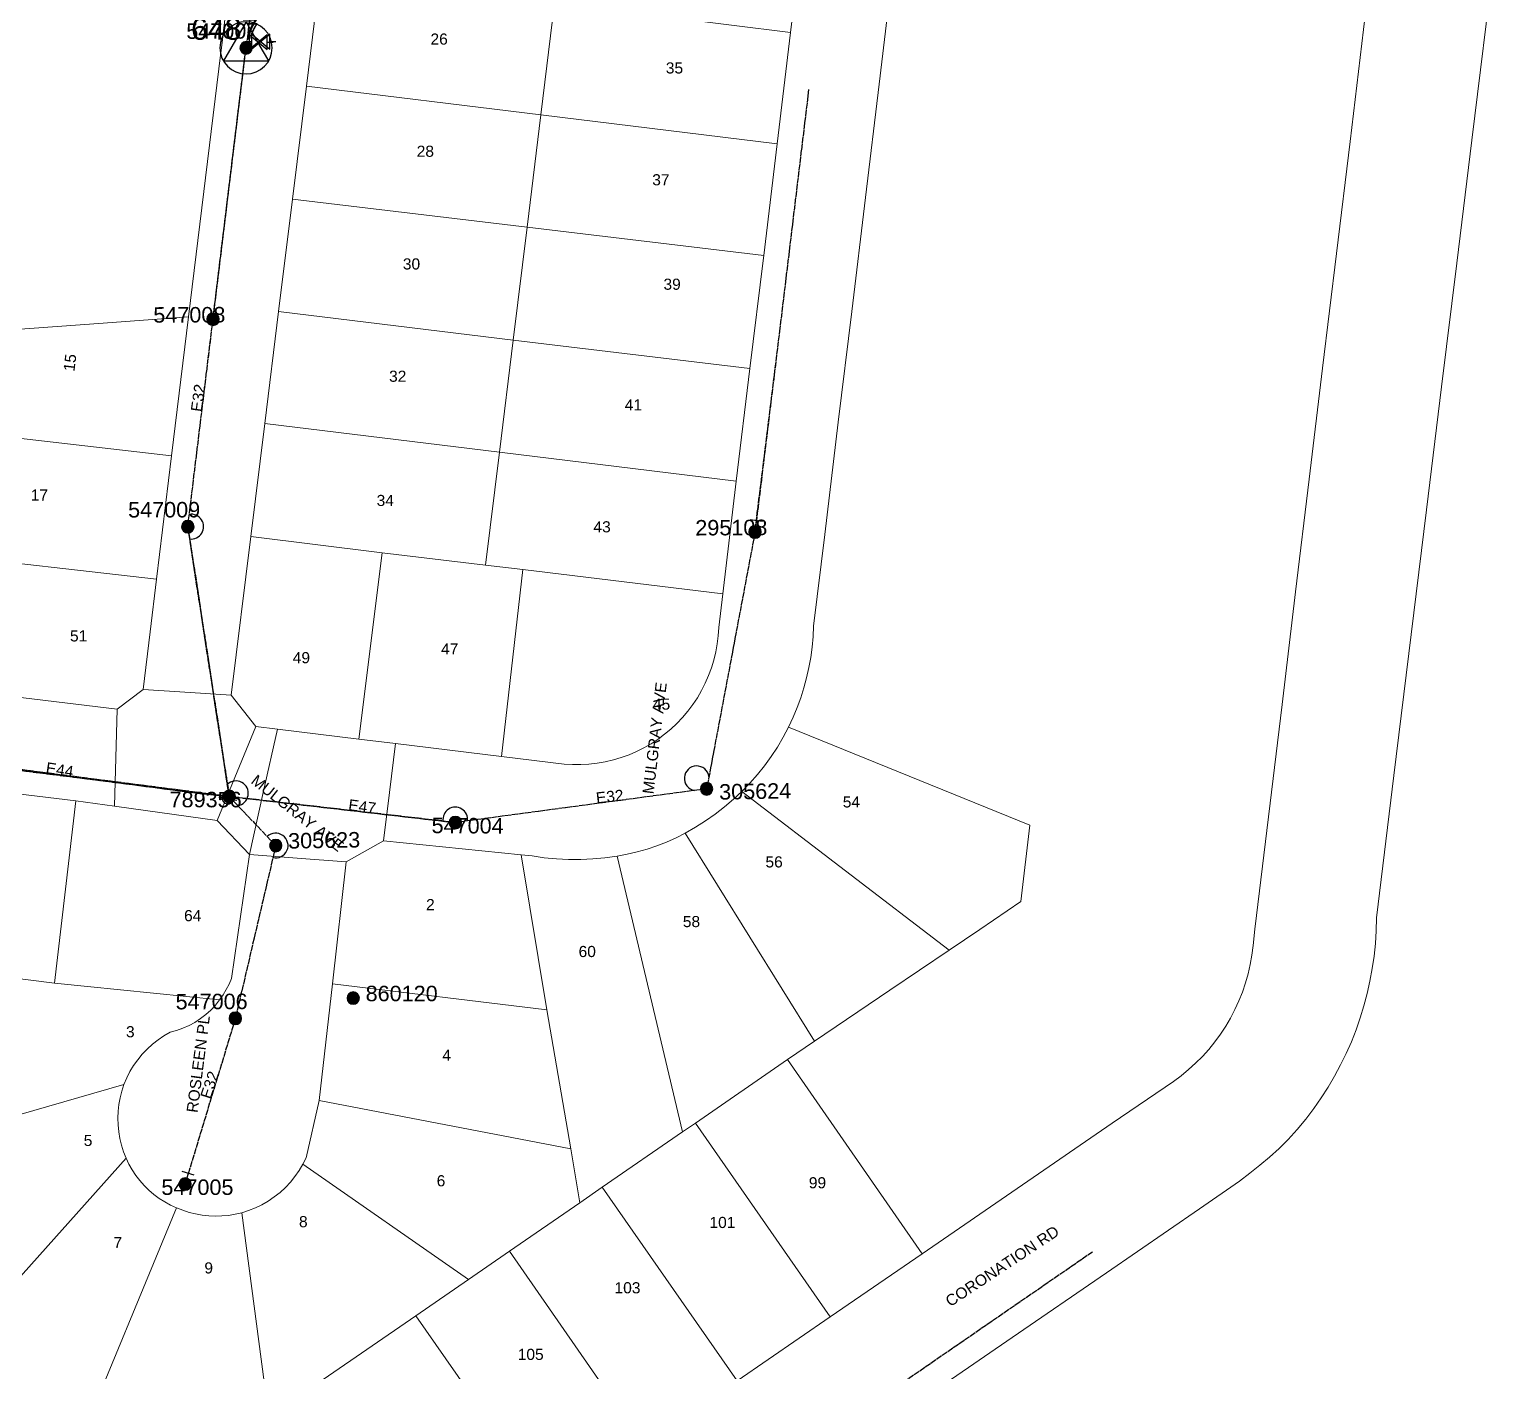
# Model space of a CAD drawing. Header units: metres. Extents: x 311460 to 313373, y 6261260 to 6263889.
# Drawn here: x 313100.3 to 313337.2, y 6262731.9 to 6262948.9 of the extents above; entities that cross this region are included whole.
import ezdxf
from ezdxf.enums import TextEntityAlignment as Align

# ---------------------------------------------------------------- set-up
doc = ezdxf.new("R2010")
doc.units = ezdxf.units.M
doc.linetypes.add('Cable Exist OH', pattern=[1, 1, 0])
doc.layers.get('0').update_dxf_attribs({"color": 6})
doc.layers.add('Cadastre Land Parcels_SP_EXT', color=9, linetype='Continuous', lineweight=5)
doc.layers.add('Cadastre Roads_SP_EXT', color=9, linetype='Continuous', lineweight=5)
for name, color, linetype in [('Equip_LV_EXT', 7, 'Continuous'), ('Equip_SP_LV_EXT', 7, 'Continuous'), ('Mains_HV_EXT', 7, 'Continuous'), ('Mains_LV_EXT', 7, 'Continuous'), ('Mains_SL_EXT', 7, 'Continuous'), ('Sub_SP_TR_HV_LV_EXT', 7, 'Continuous'), ('SupportsOH_SP_TR_HV_LV_SL_EXT', 7, 'Continuous')]:
    doc.layers.add(name, color=color, linetype=linetype)
doc.layers.get('0').freeze()
doc.styles.add('POLE_LABEL', font='arial.ttf')
doc.styles.get("Standard").update_dxf_attribs({"font": 'arial.ttf'})

# ---------------------------------------------------------------- blocks, each defined once
blk = doc.blocks.new('SUB_POLE_EXT')
blk.add_wipeout([(0, 4.22), (0.42, 4.2), (0.83, 4.14), (1.21, 4.05), (1.62, 3.9), (1.99, 3.72), (2.35, 3.51), (2.68, 3.26), (2.99, 2.99), (3.28, 2.66), (3.52, 2.34), (3.76, 1.92), (3.9, 1.62), (4.04, 1.23), (4.18, 0.63), (4.22, 0), (4.18, -0.61), (4.06, -1.15), (3.9, -1.62), (3.58, -2.24), (3.22, -2.73), (2.97, -3.01), (2.68, -3.26), (2.36, -3.5), (2, -3.72), (1.64, -3.89), (1.25, -4.03), (0.82, -4.14), (0.42, -4.2), (0, -4.22), (-0.41, -4.2), (-0.8, -4.15), (-1.21, -4.05), (-1.62, -3.9), (-1.99, -3.73), (-2.35, -3.51), (-2.68, -3.26), (-2.96, -3.02), (-3.23, -2.72), (-3.51, -2.35), (-3.71, -2.01), (-3.91, -1.6), (-4.05, -1.21), (-4.16, -0.76), (-4.22, -0.14), (-4.21, 0.39), (-4.14, 0.83), (-4.03, 1.27), (-3.9, 1.63), (-3.71, 2.02), (-3.5, 2.37), (-3.28, 2.67), (-2.99, 2.99), (-2.68, 3.27), (-2.33, 3.52), (-1.98, 3.73), (-1.63, 3.9), (-1.2, 4.05), (-0.78, 4.15), (-0.4, 4.21)])
blk.add_line((2.16, 0.48), (2.16, 0.48, 0))
blk.add_lwpolyline([(-4.22, 0, 1), (4.22, 0, 1)], format="xyb", close=True)
blk.add_lwpolyline([(2.14, 0.52), (0, 4.22), (-3.66, -2.11), (3.66, -2.11)], close=True)
for tag, height, flags, p in [('ASSET_NUM', 3.5, 8, (2, 2)), ('STREET_CODE', 0.2, 9, (1.5, 0)), ('CONSTRUCTED_VOLTAGE', 0.2, 9, (1.5, -0.2)), ('OPERATING_VOLTAGE', 0.2, 9, (1.5, -0.6)), ('OPERATED_BY', 0.2, 9, (1.5, -0.8)), ('ORIENTATION', 0.2, 9, (1.5, -1.2)), ('OWNED_BY', 0.2, 9, (1.5, -1.4)), ('SECONDARY_VOLTAGE', 0.2, 9, (1.5, -1.6)), ('STATE', 0.2, 9, (1.5, -1.8)), ('SUBSTATION_TYPE', 0.2, 9, (1.5, -2)), ('NO_PHASES', 0.2, 9, (1.5, -0.4)), ('MAINTAINED_BY', 0.2, 9, (1.5, -1)), ('USAGE', 0.2, 9, (1.5, -2.2)), ('LEGEND', 0.2, 9, (1.5, -2.4)), ('STREETNAME', 0.2, 9, (1.5, -2.8)), ('SUBURB', 0.2, 9, (1.5, -3)), ('Z', 0.2, 1, (1.5, -3.4)), ('LOCATION', 0.2, 9, (1.5, -2.6)), ('NOTES', 0.2, 9, (1.5, -3.2))]:
    blk.add_attdef(tag, text='', height=height, dxfattribs=dict(flags=flags)).set_placement(p, align=Align.MIDDLE_LEFT)
blk = doc.blocks.new('LV_OH_LINKS_OPEN_EXT')
for p, q in [((-0.17, 4.97), (-0.17, 5.46)), ((0.17, 4.97), (0.17, 5.46)), ((-0.17, 3), (-0.17, 2.5)), ((0.17, 3), (0.17, 2.5))]:
    blk.add_line(p, q)
blk.add_lwpolyline([(0, 2.99, 1), (0, 4.98, 1)], format="xyb", close=True)
at = {"flags": 9}
for tag, p in [('ACTUAL_STATUS', (0, 0)), ('CONSTRUCTED_VOLTAGE', (0, -0.2)), ('OPERATING_VOLTAGE', (0, -0.6)), ('ORIENTATION', (0, -0.8)), ('OWNED_BY', (0, -1)), ('STATE', (0, -1.2)), ('SWITCH_TYPE', (0, -1.4)), ('NO_PHASES', (0, -0.4)), ('USAGE', (0, -1.6)), ('LEGEND', (0, -1.8)), ('NOTES', (0, -2))]:
    blk.add_attdef(tag, text='', height=0.2, dxfattribs=at).set_placement(p, align=Align.MIDDLE_LEFT)
at = {"flags": 1}
blk.add_attdef('Z', (0, 0), '', height=0.2, dxfattribs=at)
blk = doc.blocks.new('LV_OH_LINKS_DISTFUSE_EXT')
for p, q in [((0, 0), (0.96, 0)), ((3.84, 0), (4.8, 0))]:
    blk.add_line(p, q)
blk.add_lwpolyline([(3.84, -1.2), (3.84, 1.2), (0.96, -1.2), (0.96, 1.2)], close=True)
at = {"flags": 9}
for tag, p in [('ACTUAL_STATUS', (0, 0)), ('CONSTRUCTED_VOLTAGE', (0, -0.2)), ('OPERATING_VOLTAGE', (0, -0.6)), ('ORIENTATION', (0, -0.8)), ('OWNED_BY', (0, -1)), ('STATE', (0, -1.2)), ('SWITCH_TYPE', (0, -1.4)), ('NO_PHASES', (0, -0.4)), ('USAGE', (0, -1.6)), ('NOTES', (0, -1.8))]:
    blk.add_attdef(tag, text='', height=0.2, dxfattribs=at).set_placement(p, align=Align.MIDDLE_LEFT)
at = {"flags": 1}
blk.add_attdef('Z', (0, 0), '', height=0.2, dxfattribs=at)
blk = doc.blocks.new('POLE_EXT')
blk.add_hatch(color=256).paths.add_polyline_path([(-1, 0, 1), (1, 0, 1)])
blk.add_lwpolyline([(-1, 0, 1), (1, 0, 1)], format="xyb", close=True)
for tag, height, flags, p in [('pNumber', 2.5, 8, (-17.84, 2.07)), ('OWNED_BY', 0.2, 9, (1.35, -0.4)), ('SPECIAL_USE', 0.2, 9, (1.35, -0.8)), ('STATE', 0.2, 9, (1.35, -1)), ('cLV', 0.2, 9, (1.35, -1.4)), ('hDepth', 0.2, 9, (1.35, -1.6)), ('hDia', 0.2, 9, (1.35, -1.8)), ('cHV', 0.2, 9, (1.35, -2)), ('PARENT', 0.2, 9, (1.35, -0.6)), ('USAGE', 0.2, 9, (1.35, -1.2)), ('LBRACKET', 0.2, 9, (1.35, -2.2)), ('LExisting', 0.2, 9, (1.35, -2.4)), ('cLinedev', 0.2, 9, (1.35, -3.4)), ('pExisting', 0.2, 9, (1.35, -3.8)), ('pFooting', 0.2, 9, (1.35, -4.4)), ('pNew', 0.2, 9, (1.35, -4.6)), ('LANTNUMBER', 0.2, 9, (1.35, -2.6)), ('LOther', 0.2, 9, (1.35, -2.8)), ('LRemove', 0.2, 9, (1.35, -3)), ('LEGEND', 0.2, 9, (1.35, -3.2)), ('LOCATION', 0.2, 9, (1.35, -3.6)), ('PFNUMBER', 0.2, 9, (1.35, -4)), ('NEWPFNUMBER', 0.2, 9, (1.35, -4.2)), ('pRelocate', 0.2, 9, (1.35, -5)), ('pRemove', 0.2, 9, (1.35, -5.2)), ('pReplace', 0.2, 9, (1.35, -5.4)), ('pStay', 0.2, 9, (1.35, -5.6)), ('pType', 0.2, 9, (1.35, -5.8)), ('cspan', 0.2, 9, (1.35, -6)), ('STREETNAME', 0.2, 9, (1.35, -6.2)), ('SUBURB', 0.2, 9, (1.35, -6.4)), ('OPERATED_BY', 0.2, 9, (1.36, -7.01)), ('NOTES', 0.2, 9, (1.35, -6.6)), ('MAINTAINED_BY', 0.2, 9, (1.36, -6.81))]:
    blk.add_attdef(tag, text='', height=height, dxfattribs=dict(flags=flags)).set_placement(p, align=Align.MIDDLE_LEFT)
at = {"style": 'POLE_LABEL'}
for tag, height, flags, p in [('ASSET_NUM', 2.5, 8, (2, 2)), ('STRUCTURE_PLANT_NUMBER', 0.2, 9, (1.35, 0.03)), ('STREET_CODE', 0.2, 9, (1.35, -0.2))]:
    blk.add_attdef(tag, text='', height=height, dxfattribs=dict(at, flags=flags)).set_placement(p, align=Align.MIDDLE_LEFT)
at = {"flags": 1}
blk.add_attdef('Z', (1.35, -7.33), '', height=0.2, dxfattribs=at)
blk = doc.blocks.new('End Shackle_EXT')
at = {"flags": 9}
blk.add_attdef('NOTES', text='', height=0.2, dxfattribs=at).set_placement((0, -1.6), align=Align.MIDDLE_LEFT)
blk.add_wipeout([(0, 0.25), (1.81, 0.25), (1.82, -0.25), (0, -0.25)])
blk.add_line((1.81, -1), (1.81, 1))
at = {"flags": 1}
blk.add_attdef('Z', (0, 0), '', height=0.2, dxfattribs=at)
at = {"flags": 9}
for tag, p in [('CONNECTOR_TYPE', (0, 0)), ('CONSTRUCTED_VOLTAGE', (0, -0.2)), ('OPERATING_VOLTAGE', (0, -0.6)), ('ORIENTATION', (0, -0.8)), ('OWNED_BY', (0, -1)), ('STATE', (0, -1.2)), ('NO_PHASES', (0, -0.4)), ('USAGE', (0, -1.4))]:
    blk.add_attdef(tag, text='', height=0.2, dxfattribs=at).set_placement(p, align=Align.MIDDLE_LEFT)

msp = doc.modelspace()

# ---------------------------------------------------------------- linework, layer by layer
at = {"layer": 'Cadastre Land Parcels_SP_EXT', "linetype": 'Continuous'}
for points in [[(313225.61, 6262966.72), (313187.44, 6262971.36), (313185.21, 6262953.15), (313223.39, 6262948.44), (313225.61, 6262966.72)], [(313185.21, 6262953.15), (313147.34, 6262957.85), (313145.11, 6262939.72), (313183.01, 6262935.11), (313185.21, 6262953.15)], [(313223.39, 6262948.44), (313185.21, 6262953.15), (313183.01, 6262935.11), (313221.23, 6262930.44), (313223.39, 6262948.44)], [(313183.01, 6262935.11), (313145.11, 6262939.72), (313142.86, 6262921.48), (313180.78, 6262916.95), (313183.01, 6262935.11)], [(313221.23, 6262930.44), (313183.01, 6262935.11), (313180.78, 6262916.95), (313219.04, 6262912.35), (313221.23, 6262930.44)], [(313180.78, 6262916.95), (313142.86, 6262921.48), (313140.62, 6262903.29), (313178.55, 6262898.7), (313180.78, 6262916.95)], [(313219.04, 6262912.35), (313180.78, 6262916.95), (313178.55, 6262898.7), (313216.81, 6262894.09), (313218.99, 6262911.99), (313219.04, 6262912.35)], [(313178.55, 6262898.7), (313140.62, 6262903.29), (313138.39, 6262885.21), (313176.33, 6262880.57), (313178.55, 6262898.7)], [(313123.3, 6262879.98), (313126.05, 6262902.46), (313112.24, 6262901.42), (313089.11, 6262899.77), (313087.3, 6262884.12), (313123.3, 6262879.98)], [(313216.81, 6262894.09), (313178.55, 6262898.7), (313176.33, 6262880.57), (313214.6, 6262875.88), (313216.81, 6262894.09)], [(313176.33, 6262880.57), (313138.39, 6262885.21), (313136.13, 6262866.92), (313157.38, 6262864.3), (313174.08, 6262862.3), (313176.33, 6262880.57)], [(313123.3, 6262879.98), (313087.3, 6262884.12), (313086.28, 6262875.39), (313084.9, 6262864.15), (313120.9, 6262860.01), (313123.3, 6262879.98)], [(313214.6, 6262875.88), (313176.33, 6262880.57), (313174.08, 6262862.3), (313180.12, 6262861.6), (313212.41, 6262857.64), (313214.6, 6262875.88)], [(313157.38, 6262864.3), (313136.13, 6262866.92), (313132.97, 6262841.28), (313136.94, 6262836.2), (313140.41, 6262835.78), (313153.57, 6262834.17), (313157.38, 6262864.3)], [(313120.9, 6262860.01), (313084.9, 6262864.15), (313082.41, 6262842.9), (313114.5, 6262839.01), (313118.73, 6262842.18), (313119.87, 6262851.5), (313120.9, 6262860.01)], [(313176.63, 6262831.36), (313180.12, 6262861.6), (313174.08, 6262862.3), (313157.38, 6262864.3), (313153.57, 6262834.17), (313159.52, 6262833.45), (313176.63, 6262831.36)], [(313212.41, 6262857.64), (313180.12, 6262861.6), (313176.63, 6262831.36), (313186.79, 6262830.14), (313188.13, 6262830.06), (313189.46, 6262830.05), (313190.79, 6262830.13), (313192.12, 6262830.28), (313193.43, 6262830.51), (313194.73, 6262830.81), (313196, 6262831.19), (313197.26, 6262831.65), (313198.48, 6262832.17), (313199.68, 6262832.76), (313200.83, 6262833.43), (313201.95, 6262834.16), (313203.02, 6262834.95), (313204.04, 6262835.8), (313205.01, 6262836.71), (313205.93, 6262837.68), (313206.79, 6262838.7), (313207.59, 6262839.76), (313208.33, 6262840.87), (313208.99, 6262842.03), (313209.6, 6262843.21), (313210.13, 6262844.44), (313210.59, 6262845.69), (313210.98, 6262846.96), (313211.29, 6262848.26), (313211.52, 6262849.57), (313211.68, 6262850.89), (313211.77, 6262852.22), (313212.41, 6262857.64)], [(313262.05, 6262820.23), (313223.06, 6262836.12), (313222.18, 6262834.46), (313221.25, 6262832.88), (313220.24, 6262831.35), (313219.17, 6262829.86), (313218.02, 6262828.43), (313216.81, 6262827.05), (313215.52, 6262825.72), (313249.03, 6262800.05), (313253.97, 6262803.38), (313260.59, 6262807.92), (313262.05, 6262820.23)], [(313107.82, 6262824.18), (313082.76, 6262827.19), (313081.83, 6262797.55), (313104.36, 6262794.69), (313107.82, 6262824.18)], [(313249.03, 6262800.05), (313215.52, 6262825.72), (313214.13, 6262824.44), (313212.68, 6262823.2), (313211.17, 6262822.04), (313209.61, 6262820.94), (313208.01, 6262819.91), (313206.36, 6262818.98), (313227.23, 6262785.33), (313239.45, 6262793.57), (313249.03, 6262800.05)], [(313135.91, 6262815.52), (313130.7, 6262821.02), (313114.06, 6262823.32), (313107.82, 6262824.18), (313104.36, 6262794.69), (313131.08, 6262792.02), (313131.64, 6262792.83), (313132.15, 6262793.68), (313132.61, 6262794.55), (313133, 6262795.46), (313135.91, 6262815.52)], [(313222.89, 6262782.35), (313227.23, 6262785.33), (313206.36, 6262818.98), (313204.86, 6262818.21), (313203.34, 6262817.53), (313201.78, 6262816.93), (313200.2, 6262816.39), (313198.59, 6262815.94), (313196.97, 6262815.55), (313195.33, 6262815.25), (313205.93, 6262770.66), (313208.01, 6262772.09), (313222.89, 6262782.35)], [(313179.81, 6262815.48), (313157.57, 6262817.75), (313151.54, 6262814.33), (313149.32, 6262794.59), (313183.99, 6262790.38), (313179.81, 6262815.48)], [(313195.33, 6262815.25), (313193.38, 6262814.98), (313191.42, 6262814.8), (313189.45, 6262814.72), (313187.49, 6262814.72), (313185.52, 6262814.82), (313183.57, 6262815), (313181.62, 6262815.3), (313179.81, 6262815.48), (313183.99, 6262790.38), (313187.83, 6262767.93), (313189.3, 6262759.19), (313192.94, 6262761.71), (313205.93, 6262770.66), (313195.33, 6262815.25)], [(313183.99, 6262790.38), (313149.32, 6262794.59), (313147.19, 6262775.73), (313187.83, 6262767.93), (313183.99, 6262790.38)], [(313244.68, 6262750.97), (313222.89, 6262782.35), (313208.01, 6262772.09), (313229.77, 6262740.74), (313244.68, 6262750.97)], [(313115.97, 6262766.43), (313115.55, 6262767.45), (313115.22, 6262768.51), (313114.96, 6262769.59), (313114.78, 6262770.68), (313114.67, 6262771.79), (313114.64, 6262772.89), (313114.68, 6262774), (313114.81, 6262775.1), (313115.01, 6262776.19), (313115.28, 6262777.27), (313115.62, 6262778.31), (313086.46, 6262769.93), (313082.78, 6262754.37), (313086.24, 6262733.14), (313115.97, 6262766.43)], [(313177.96, 6262751.39), (313189.3, 6262759.19), (313187.83, 6262767.93), (313147.19, 6262775.73), (313145.06, 6262766.49), (313144.55, 6262765.46), (313171.32, 6262746.8), (313177.96, 6262751.39)], [(313214.72, 6262730.42), (313229.77, 6262740.74), (313208.01, 6262772.09), (313205.93, 6262770.66), (313192.94, 6262761.71), (313214.72, 6262730.42)], [(313124.1, 6262758.37), (313123.14, 6262758.82), (313122.2, 6262759.33), (313121.3, 6262759.9), (313120.44, 6262760.53), (313119.63, 6262761.23), (313118.87, 6262761.98), (313118.16, 6262762.78), (313117.52, 6262763.63), (313116.93, 6262764.52), (313116.41, 6262765.45), (313115.97, 6262766.43), (313086.24, 6262733.14), (313088.9, 6262716.88), (313105.37, 6262718.38), (313107.66, 6262718.63), (313124.1, 6262758.37)], [(313171.32, 6262746.8), (313144.55, 6262765.46), (313144.54, 6262765.43), (313143.94, 6262764.42), (313143.26, 6262763.45), (313142.52, 6262762.53), (313141.71, 6262761.67), (313140.84, 6262760.88), (313139.91, 6262760.14), (313138.94, 6262759.48), (313137.92, 6262758.89), (313136.86, 6262758.37), (313135.76, 6262757.94), (313134.66, 6262757.6), (313139.04, 6262724.56), (313147.84, 6262730.64), (313162.79, 6262740.93), (313171.32, 6262746.8)], [(313199.68, 6262720.09), (313214.72, 6262730.42), (313192.94, 6262761.71), (313189.3, 6262759.19), (313177.96, 6262751.39), (313199.68, 6262720.09)], [(313134.66, 6262757.6), (313133.59, 6262757.34), (313132.53, 6262757.17), (313131.46, 6262757.07), (313130.38, 6262757.04), (313129.31, 6262757.08), (313128.24, 6262757.2), (313127.18, 6262757.39), (313126.14, 6262757.65), (313125.12, 6262757.98), (313124.1, 6262758.37), (313107.66, 6262718.63), (313124.13, 6262720.16), (313135.62, 6262721.27), (313139.04, 6262724.56), (313134.66, 6262757.6)], [(313199.68, 6262720.09), (313177.96, 6262751.39), (313171.32, 6262746.8), (313162.79, 6262740.93), (313184.58, 6262709.72), (313199.68, 6262720.09)], [(313184.58, 6262709.72), (313162.79, 6262740.93), (313147.84, 6262730.64), (313169.58, 6262699.43), (313184.58, 6262709.72)]]:
    msp.add_lwpolyline(points, close=True, dxfattribs=at)
msp.add_lwpolyline([(313086.46, 6262769.93), (313115.62, 6262778.31), (313116.07, 6262779.38), (313116.59, 6262780.41), (313117.18, 6262781.39), (313117.84, 6262782.33), (313118.58, 6262783.22), (313119.37, 6262784.06), (313120.21, 6262784.84), (313121.12, 6262785.55), (313122.07, 6262786.19), (313123.07, 6262786.77), (313124.12, 6262787.05), (313125.14, 6262787.41), (313126.13, 6262787.85), (313127.09, 6262788.37), (313127.99, 6262788.97), (313128.85, 6262789.64), (313129.65, 6262790.37), (313130.39, 6262791.17), (313131.08, 6262792.02), (313104.36, 6262794.69), (313104.36, 6262794.69), (313081.83, 6262797.55)], dxfattribs=at)
at = {"layer": 'Cadastre Roads_SP_EXT', "linetype": 'Continuous'}
for points in [[(313225.61, 6262966.72), (313223.39, 6262948.44), (313221.23, 6262930.44), (313219.04, 6262912.35), (313218.99, 6262911.99), (313216.81, 6262894.09), (313214.6, 6262875.88), (313212.41, 6262857.64), (313211.77, 6262852.22), (313211.68, 6262850.89), (313211.52, 6262849.57), (313211.29, 6262848.26), (313210.98, 6262846.96), (313210.59, 6262845.69), (313210.13, 6262844.44), (313209.6, 6262843.21), (313208.99, 6262842.03), (313208.33, 6262840.87), (313207.59, 6262839.76), (313206.79, 6262838.7), (313205.93, 6262837.68), (313205.01, 6262836.71), (313204.04, 6262835.8), (313203.02, 6262834.95), (313201.95, 6262834.16), (313200.83, 6262833.43), (313199.68, 6262832.76), (313198.48, 6262832.17), (313197.26, 6262831.65), (313196, 6262831.19), (313194.73, 6262830.81), (313193.43, 6262830.51), (313192.12, 6262830.28), (313190.79, 6262830.13), (313189.46, 6262830.05), (313188.13, 6262830.06), (313186.79, 6262830.14), (313176.63, 6262831.36), (313159.52, 6262833.45), (313158.54, 6262825.56), (313157.57, 6262817.75), (313179.81, 6262815.48), (313181.62, 6262815.3), (313183.57, 6262815), (313185.52, 6262814.82), (313187.49, 6262814.72), (313189.45, 6262814.72), (313191.42, 6262814.8), (313193.38, 6262814.98), (313195.33, 6262815.25), (313196.97, 6262815.55), (313198.59, 6262815.94), (313200.2, 6262816.39), (313201.78, 6262816.93), (313203.34, 6262817.53), (313204.86, 6262818.21), (313206.36, 6262818.98), (313208.01, 6262819.91), (313209.61, 6262820.94), (313211.17, 6262822.04), (313212.68, 6262823.2), (313214.13, 6262824.44), (313215.52, 6262825.72), (313216.81, 6262827.05), (313218.02, 6262828.43), (313219.17, 6262829.86), (313220.24, 6262831.35), (313221.25, 6262832.88), (313222.18, 6262834.46), (313223.06, 6262836.12), (313223.8, 6262837.71), (313224.45, 6262839.26), (313225.03, 6262840.85), (313225.54, 6262842.46), (313225.98, 6262844.09), (313226.35, 6262845.73), (313226.64, 6262847.39), (313226.87, 6262849.06), (313227.02, 6262850.74), (313227.1, 6262852.41), (313228.9, 6262867.25), (313231.09, 6262885.4), (313233.26, 6262903.33), (313235.48, 6262921.75), (313237.7, 6262940.09), (313239.87, 6262958.15)], [(313318.21, 6262967.11), (313316.01, 6262948.91), (313313.82, 6262930.78), (313311.63, 6262912.7), (313309.39, 6262894.15), (313307.22, 6262876.19), (313305.02, 6262857.98), (313302.85, 6262839.75), (313300.65, 6262821.61), (313298.45, 6262803.43), (313298.16, 6262800.79), (313297.97, 6262799.26), (313297.7, 6262797.74), (313297.35, 6262796.23), (313296.93, 6262794.75), (313296.43, 6262793.28), (313295.86, 6262791.85), (313295.22, 6262790.44), (313294.51, 6262789.07), (313293.72, 6262787.74), (313292.88, 6262786.45), (313291.96, 6262785.2), (313290.99, 6262784), (313289.95, 6262782.86), (313288.86, 6262781.76), (313287.71, 6262780.73), (313286.52, 6262779.75), (313285.26, 6262778.8), (313275.38, 6262772.05), (313260.89, 6262762.08), (313244.68, 6262750.97), (313229.77, 6262740.74), (313214.72, 6262730.42)], [(313234.24, 6262720.29), (313259.21, 6262737.44), (313274.44, 6262747.89), (313289.47, 6262758.21), (313295.98, 6262762.72), (313297.64, 6262763.97), (313299.25, 6262765.26), (313300.82, 6262766.6), (313302.35, 6262768), (313303.83, 6262769.43), (313305.28, 6262771.06), (313306.67, 6262772.74), (313307.98, 6262774.47), (313309.17, 6262776.17), (313310.28, 6262777.91), (313311.33, 6262779.69), (313312.3, 6262781.5), (313313.21, 6262783.36), (313314.04, 6262785.25), (313314.79, 6262787.16), (313315.47, 6262789.09), (313316.07, 6262791.06), (313316.6, 6262793.04), (313317.04, 6262795.04), (313317.41, 6262797.06), (313317.71, 6262799.09), (313317.92, 6262801.13), (313318.05, 6262803.18), (313318.11, 6262805.28), (313320.93, 6262828.26), (313323.72, 6262851.07), (313326.19, 6262871.23), (313328.63, 6262891.14), (313331.08, 6262911.14), (313333.51, 6262931.03), (313337.21, 6262961.25)]]:
    msp.add_lwpolyline(points, dxfattribs=at)
for points in [[(313055.04, 6262846.27), (313038.09, 6262848.35), (313039.17, 6262840.35), (313040.26, 6262832.31), (313055.79, 6262830.37), (313082.76, 6262827.19), (313107.82, 6262824.18), (313114.06, 6262823.32), (313114.28, 6262831.17), (313114.5, 6262839.01), (313082.41, 6262842.9), (313059.85, 6262845.66), (313055.04, 6262846.27)], [(313140.41, 6262835.78), (313136.94, 6262836.2), (313133.93, 6262828.87), (313130.7, 6262821.02), (313135.91, 6262815.52), (313138.13, 6262825.53), (313140.41, 6262835.78)], [(313151.54, 6262814.33), (313145.03, 6262814.82), (313135.91, 6262815.52), (313133, 6262795.46), (313132.61, 6262794.55), (313132.15, 6262793.68), (313131.64, 6262792.83), (313131.08, 6262792.02), (313130.39, 6262791.17), (313129.65, 6262790.37), (313128.85, 6262789.64), (313127.99, 6262788.97), (313127.09, 6262788.37), (313126.13, 6262787.85), (313125.14, 6262787.41), (313124.12, 6262787.05), (313123.07, 6262786.77), (313122.07, 6262786.19), (313121.12, 6262785.55), (313120.21, 6262784.84), (313119.37, 6262784.06), (313118.58, 6262783.22), (313117.84, 6262782.33), (313117.18, 6262781.39), (313116.59, 6262780.41), (313116.07, 6262779.38), (313115.62, 6262778.31), (313115.28, 6262777.27), (313115.01, 6262776.19), (313114.81, 6262775.1), (313114.68, 6262774), (313114.64, 6262772.89), (313114.67, 6262771.79), (313114.78, 6262770.68), (313114.96, 6262769.59), (313115.22, 6262768.51), (313115.55, 6262767.45), (313115.97, 6262766.43), (313116.41, 6262765.45), (313116.93, 6262764.52), (313117.52, 6262763.63), (313118.16, 6262762.78), (313118.87, 6262761.98), (313119.63, 6262761.23), (313120.44, 6262760.53), (313121.3, 6262759.9), (313122.2, 6262759.33), (313123.14, 6262758.82), (313124.1, 6262758.37), (313125.12, 6262757.98), (313126.14, 6262757.65), (313127.18, 6262757.39), (313128.24, 6262757.2), (313129.31, 6262757.08), (313130.38, 6262757.04), (313131.46, 6262757.07), (313132.53, 6262757.17), (313133.59, 6262757.34), (313134.66, 6262757.6), (313135.76, 6262757.94), (313136.86, 6262758.37), (313137.92, 6262758.89), (313138.94, 6262759.48), (313139.91, 6262760.14), (313140.84, 6262760.88), (313141.71, 6262761.67), (313142.52, 6262762.53), (313143.26, 6262763.45), (313143.94, 6262764.42), (313144.54, 6262765.43), (313144.55, 6262765.46), (313145.06, 6262766.49), (313147.19, 6262775.73), (313149.32, 6262794.59), (313151.54, 6262814.33)]]:
    msp.add_lwpolyline(points, close=True, dxfattribs=at)
at = {"layer": 'Mains_HV_EXT', "linetype": 'Cable Exist OH'}
msp.add_lwpolyline([(313213.46, 6262710.82), (313272.17, 6262751.28)], dxfattribs=at)
at = {"layer": 'Mains_LV_EXT', "linetype": 'Cable Exist OH'}
for points in [[(313125.94, 6262868.52), (313130.01, 6262902.05)], [(313125.94, 6262868.52), (313132.64, 6262824.89)], [(313083.24, 6262831.25), (313128.5, 6262825.3)], [(313128.5, 6262825.3), (313132.64, 6262824.89)], [(313209.81, 6262826.13), (313169.18, 6262820.68)], [(313132.64, 6262824.89), (313140.15, 6262816.96)], [(313132.64, 6262824.89), (313169.18, 6262820.68)], [(313140.15, 6262816.96), (313133.62, 6262789.02)]]:
    msp.add_lwpolyline(points, dxfattribs=at)
at = {"layer": 'Mains_LV_EXT', "linetype": 'Continuous'}
for points in [[(313126.24, 6262866.54, 1.148406), (313126.18, 6262870.51)], [(313210.18, 6262828.1, 1.955822), (313207.83, 6262825.87)], [(313134.02, 6262823.43, 1.359999), (313132.34, 6262826.86)], [(313171.16, 6262820.94, 1.133855), (313167.19, 6262820.9)], [(313139.69, 6262815.01, 1.674601), (313138.77, 6262818.41)]]:
    msp.add_lwpolyline(points, format="xyb", dxfattribs=at)
at = {"layer": 'Mains_SL_EXT', "linetype": 'Cable Exist OH'}
for points in [[(313132.64, 6262824.89), (313125.94, 6262868.52), (313130.01, 6262902.05)], [(313132.64, 6262824.89), (313083.24, 6262831.25), (313038.7, 6262836.62)], [(313209.81, 6262826.13), (313169.18, 6262820.68), (313132.64, 6262824.89)], [(313132.64, 6262824.89), (313140.15, 6262816.96)]]:
    msp.add_lwpolyline(points, dxfattribs=at)

# ---------------------------------------------------------------- block references
at = {"layer": 'Equip_SP_LV_EXT', "rotation": 260.9875635844419}
msp.add_blockref('LV_OH_LINKS_OPEN_EXT', (313128.5, 6262825.3), dxfattribs=at)
at = {"layer": 'Sub_SP_TR_HV_LV_EXT'}
ref = msp.add_blockref('SUB_POLE_EXT', (313135.35, 6262945.94), dxfattribs=at)
ref.add_attrib('ASSET_NUM', '6487', dxfattribs={"layer": '0', "height": 3.5}).set_placement((313137.35, 6262946.19), align=Align.BOTTOM_RIGHT)
at = {"layer": 'SupportsOH_SP_TR_HV_LV_SL_EXT'}
ref = msp.add_blockref('POLE_EXT', (313130.01, 6262902.05), dxfattribs=at)
ref.add_attrib('ASSET_NUM', '547008', dxfattribs={"layer": '0', "height": 2.5, "rotation": 0.2084, "style": 'POLE_LABEL'}).set_placement((313132.01, 6262902.8), align=Align.MIDDLE_RIGHT)
ref = msp.add_blockref('POLE_EXT', (313125.94, 6262868.52), dxfattribs=at)
ref.add_attrib('ASSET_NUM', '547009', dxfattribs={"layer": '0', "height": 2.5, "rotation": 0.1041, "style": 'POLE_LABEL'}).set_placement((313127.94, 6262869.27), align=Align.BOTTOM_RIGHT)
ref = msp.add_blockref('POLE_EXT', (313132.64, 6262824.89), dxfattribs=at)
ref.add_attrib('ASSET_NUM', '789356', dxfattribs={"layer": '0', "height": 2.5, "rotation": 359.9426, "style": 'POLE_LABEL'}).set_placement((313134.64, 6262825.64), align=Align.TOP_RIGHT)
ref = msp.add_blockref('POLE_EXT', (313209.81, 6262826.13), dxfattribs=at)
ref.add_attrib('ASSET_NUM', '305624', dxfattribs={"layer": '0', "height": 2.5, "rotation": 1, "style": 'POLE_LABEL'}).set_placement((313211.81, 6262826.88), align=Align.TOP_LEFT)
ref = msp.add_blockref('POLE_EXT', (313169.18, 6262820.68), dxfattribs=at)
ref.add_attrib('ASSET_NUM', '547004', dxfattribs={"layer": '0', "height": 2.5, "rotation": 359.6646, "style": 'POLE_LABEL'}).set_placement((313171.18, 6262821.43), align=Align.TOP_CENTER)
ref = msp.add_blockref('POLE_EXT', (313140.15, 6262816.96), dxfattribs=at)
ref.add_attrib('ASSET_NUM', '305623', dxfattribs={"layer": '0', "height": 2.5, "rotation": 1, "style": 'POLE_LABEL'}).set_placement((313142.15, 6262817.71), align=Align.MIDDLE_LEFT)
ref = msp.add_blockref('POLE_EXT', (313152.68, 6262792.29), dxfattribs=at)
ref.add_attrib('ASSET_NUM', '860120', dxfattribs={"layer": '0', "height": 2.5, "style": 'POLE_LABEL'}).set_placement((313154.68, 6262793.04), align=Align.MIDDLE_LEFT)
ref = msp.add_blockref('POLE_EXT', (313133.62, 6262789.02), dxfattribs=at)
ref.add_attrib('ASSET_NUM', '547006', dxfattribs={"layer": '0', "height": 2.5, "rotation": 0.241, "style": 'POLE_LABEL'}).set_placement((313135.62, 6262789.77), align=Align.BOTTOM_RIGHT)

# ---------------------------------------------------------------- texts
at = {"layer": 'Cadastre Land Parcels_SP_EXT'}
for s, p in [('26', (313165.17, 6262946.46)), ('35', (313203.21, 6262941.79)), ('28', (313162.94, 6262928.32)), ('37', (313201.02, 6262923.71)), ('30', (313160.7, 6262910.1)), ('39', (313202.83, 6262906.82)), ('32', (313158.47, 6262891.94)), ('41', (313196.57, 6262887.31)), ('17', (313100.54, 6262872.73)), ('34', (313156.46, 6262871.86)), ('43', (313191.51, 6262867.6)), ('51', (313106.89, 6262849.96)), ('47', (313166.88, 6262847.86)), ('49', (313142.9, 6262846.44)), ('45', (313201.13, 6262838.93)), ('54', (313231.82, 6262823.12)), ('56', (313219.32, 6262813.42)), ('64', (313125.33, 6262804.73)), ('2', (313164.45, 6262806.51)), ('58', (313205.96, 6262803.77)), ('60', (313189.11, 6262798.93)), ('3', (313115.94, 6262785.96)), ('4', (313167.08, 6262782.16)), ('5', (313109.11, 6262768.38)), ('6', (313166.17, 6262761.86)), ('99', (313226.33, 6262761.54)), ('8', (313143.91, 6262755.25)), ('101', (313210.27, 6262755.12)), ('7', (313113.93, 6262751.87)), ('9', (313128.61, 6262747.77)), ('103', (313194.92, 6262744.56)), ('105', (313179.27, 6262733.79))]:
    msp.add_text(s, height=1.8, dxfattribs=at).set_placement(p)
msp.add_text('15', height=1.8, rotation=83.0364, dxfattribs=at).set_placement((313107.6, 6262893.55))
at = {"layer": 'Cadastre Roads_SP_EXT'}
for s, rotation, p in [('MULGRAY AVE', 83.1536, (313201.22, 6262825.21)), ('MULGRAY AVE', 321.575, (313136, 6262827.15)), ('ROSLEEN PL', 82.655, (313127.5, 6262773.68)), ('CORONATION RD', 33.5613, (313249.19, 6262742.31))]:
    msp.add_text(s, height=1.8, rotation=rotation, dxfattribs=at).set_placement(p)
at = {"layer": 'Mains_LV_EXT'}
for s, rotation, p in [('E32', 81.9994, (313128.18, 6262887)), ('E44', 351.3982, (313102.89, 6262828.67)), ('E32', 6.539, (313192.03, 6262823.74)), ('E47', 352.3122, (313151.8, 6262822.68)), ('E32', 72.0441, (313129.62, 6262775.85))]:
    msp.add_text(s, height=1.8, rotation=rotation, dxfattribs=at).set_placement(p)

# ---------------------------------------------------------------- next in the draw order: linework, layer by layer
at = {"layer": 'Cadastre Land Parcels_SP_EXT', "linetype": 'Continuous'}
msp.add_lwpolyline([(312978.84, 6262950.46), (312977.51, 6262948.19), (312976.67, 6262945.92), (312975.39, 6262943.4), (312982.39, 6262932.94), (312994.45, 6262915.05), (313008.61, 6262894.08), (313046.07, 6262896.72), (313089.11, 6262899.77), (313112.24, 6262901.42), (313126.05, 6262902.46), (313133.08, 6262960.22)], dxfattribs=at)
at = {"layer": 'Cadastre Roads_SP_EXT', "linetype": 'Continuous'}
msp.add_lwpolyline([(313133.08, 6262960.22), (313126.05, 6262902.46), (313123.3, 6262879.98), (313120.9, 6262860.01), (313119.87, 6262851.5), (313118.73, 6262842.18), (313124.66, 6262841.81), (313132.97, 6262841.28), (313136.13, 6262866.92), (313138.39, 6262885.21), (313140.62, 6262903.29), (313142.86, 6262921.48), (313145.11, 6262939.72), (313147.34, 6262957.85)], dxfattribs=at)
at = {"layer": 'Mains_HV_EXT', "linetype": 'Cable Exist OH'}
msp.add_lwpolyline([(313032.79, 6262830.39), (313038.7, 6262836.62), (313132.64, 6262824.89), (313125.94, 6262868.52), (313135.35, 6262945.94)], dxfattribs=at)
at = {"layer": 'Mains_LV_EXT', "linetype": 'Cable Exist OH'}
for points in [[(313139.75, 6262982.07), (313135.35, 6262945.94)], [(313130.01, 6262902.05), (313135.35, 6262945.94)]]:
    msp.add_lwpolyline(points, dxfattribs=at)

# ---------------------------------------------------------------- next in the draw order: block references
at = {"layer": 'Equip_LV_EXT'}
for p in [(313134.94, 6262946.86), (313135.35, 6262946.94)]:
    msp.add_blockref('LV_OH_LINKS_DISTFUSE_EXT', p, dxfattribs=at)
at = {"layer": 'Mains_LV_EXT', "rotation": 73.92584313848147}
msp.add_blockref('End Shackle_EXT', (313125.49, 6262762.22), dxfattribs=at)
at = {"layer": 'Mains_SL_EXT', "rotation": 82.15577434838173}
msp.add_blockref('End Shackle_EXT', (313217.58, 6262867.72), dxfattribs=at)
at = {"layer": 'SupportsOH_SP_TR_HV_LV_SL_EXT'}
ref = msp.add_blockref('POLE_EXT', (313135.35, 6262945.94), dxfattribs=at)
ref.add_attrib('ASSET_NUM', '547007', dxfattribs={"layer": '0', "height": 2.5, "rotation": 0.2369, "style": 'POLE_LABEL'}).set_placement((313137.35, 6262946.69), align=Align.BOTTOM_RIGHT)

# ---------------------------------------------------------------- next in the draw order: linework, layer by layer
at = {"layer": 'Mains_LV_EXT', "linetype": 'Cable Exist OH'}
for points in [[(313221.65, 6262900.64), (313217.63, 6262867.66)], [(313217.63, 6262867.66), (313209.81, 6262826.13)], [(313133.62, 6262789.02), (313125.49, 6262762.22)]]:
    msp.add_lwpolyline(points, dxfattribs=at)
at = {"layer": 'Mains_SL_EXT', "linetype": 'Cable Exist OH'}
for points in [[(313226.3, 6262939.2), (313221.65, 6262900.64), (313217.58, 6262867.72)], [(313217.63, 6262867.66), (313209.81, 6262826.13)], [(313140.15, 6262816.96), (313133.62, 6262789.02), (313125.49, 6262762.22)]]:
    msp.add_lwpolyline(points, dxfattribs=at)

# ---------------------------------------------------------------- next in the draw order: block references
at = {"layer": 'SupportsOH_SP_TR_HV_LV_SL_EXT'}
ref = msp.add_blockref('POLE_EXT', (313217.63, 6262867.66), dxfattribs=at)
ref.add_attrib('ASSET_NUM', '295108', dxfattribs={"layer": '0', "height": 2.5, "rotation": 0.3544, "style": 'POLE_LABEL'}).set_placement((313219.63, 6262868.41), align=Align.MIDDLE_RIGHT)
ref = msp.add_blockref('POLE_EXT', (313125.49, 6262762.22), dxfattribs=at)
ref.add_attrib('ASSET_NUM', '547005', dxfattribs={"layer": '0', "height": 2.5, "style": 'POLE_LABEL'}).set_placement((313127.49, 6262762.97), align=Align.TOP_CENTER)

doc.saveas('drawing.dxf')
